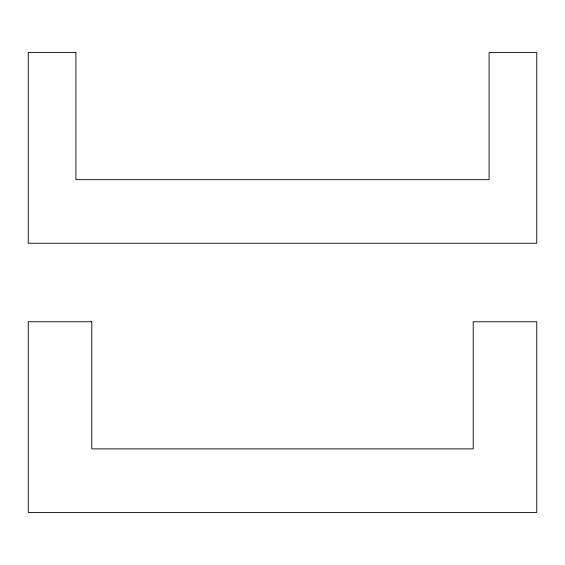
<?xml version="1.0" encoding="UTF-8"?>
<svg xmlns="http://www.w3.org/2000/svg" width="565" height="565" viewBox="0 0 565 565"><rect width="100%" height="100%" fill="white"/><g stroke="black" fill="none" stroke-linecap="round" stroke-linejoin="round"><path stroke-width="0.85" d="M75.922 52.545L28.25 52.545L28.25 243.232L536.75 243.232L536.75 52.545L489.078 52.545L489.078 179.67L75.922 179.67L75.922 52.545M91.812 321.768L28.25 321.768L28.25 512.455L536.75 512.455L536.75 321.768L473.188 321.768L473.188 448.893L91.812 448.893L91.812 321.768"/></g></svg>
